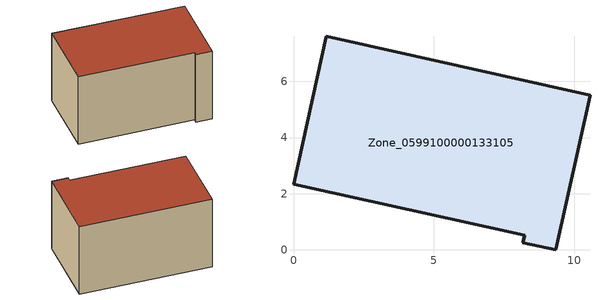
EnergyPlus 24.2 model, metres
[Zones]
Zone_0599100000133105
 floor ground (C_G): 10.56,5.51 9.34,0 8.17,0.26 8.23,0.51 0,2.34 1.16,7.61 z0
 wall outside (C_F): 9.34,0 10.56,5.51 1.16,7.61 0,2.34 8.23,0.51 8.17,0.26 9.34,0 z0:5.66
 roof outside (C_R): 8.17,0.26 9.34,0 10.56,5.51 1.16,7.61 0,2.34 8.23,0.51 z5.66
[BUILDING]
Pand.0599100000133105: North Axis=0; Terrain=City; Loads Convergence Tolerance Value=0.04; Temperature Convergence Tolerance Value=0.4; Solar Distribution=FullExterior; Maximum Number of Warmup Days=25; Minimum Number of Warmup Days=1
[Site:Location]
Rotterdam.The.Hague.AP_ZH_NLD Design_Conditions: Latitude=51.96; Longitude=4.45; Time Zone=1; Elevation=-4.5
[SITE:GROUNDTEMPERATURE:BUILDINGSURFACE]
18, 18, 18, 18, 18, 18, 18, 18, 18, 18, 18, 18
[MATERIAL] Thermal Absorptance=0.9; Solar Absorptance=0.7; Visible Absorptance=0.7
Name | Roughness | Thickness | Conductivity | Density | Specific Heat
G.TI.1975-1991 | MediumSmooth | 0.15 | 0.288461 | 540 | 1210
F.TI.1975-1991 | Rough | 0.3 | 0.230769 | 1920 | 840
R.TI.1975-1991 | MediumRough | 0.2 | 0.153846 | 1500 | 1000
[CONSTRUCTION]
C_G: G.TI.1975-1991
C_F: F.TI.1975-1991
C_R: R.TI.1975-1991
[ZONE]
Zone_0599100000133105: Type=1; Multiplier=1; Ceiling Height=Autocalculate; Volume=Autocalculate; Floor Area=autocalculate; Part of Total Floor Area=Yes
[ZONEINFILTRATION:DESIGNFLOWRATE]
Infil_Zone_0599100000133105: Zone or ZoneList or Space or SpaceList=Zone_0599100000133105; Schedule=AlwaysOn; Design Flow Rate Calculation Method=Flow/Area; Flow Rate per Floor Area=0.003; Constant Term Coefficient=1; Temperature Term Coefficient=0; Velocity Term Coefficient=0; Velocity Squared Term Coefficient=0
[HVACTEMPLATE:ZONE:IDEALLOADSAIRSYSTEM]
Zone_0599100000133105: Maximum Heating Supply Air Temperature=50; Minimum Cooling Supply Air Temperature=13; Maximum Heating Supply Air Humidity Ratio=0.0156; Minimum Cooling Supply Air Humidity Ratio=0.0077; Heating Limit=NoLimit; Cooling Limit=NoLimit; Dehumidification Control Type=ConstantSensibleHeatRatio; Cooling Sensible Heat Ratio=0.7; Dehumidification Setpoint=60; Humidification Control Type=None; Humidification Setpoint=30; Outdoor Air Method=None; Outdoor Air Flow Rate per Person=0.00944; Outdoor Air Flow Rate per Zone Floor Area=0; Outdoor Air Flow Rate per Zone=0; Demand Controlled Ventilation Type=None; Outdoor Air Economizer Type=NoEconomizer; Heat Recovery Type=None; Sensible Heat Recovery Effectiveness=0.7; Latent Heat Recovery Effectiveness=0.65
[ZONECONTROL:THERMOSTAT]
ThermostatControl_Zone_0599100000133105: Zone or ZoneList=Zone_0599100000133105; Control Type Schedule=DualSetpointControlType; Control 1=Thermostat_Zone_0599100000133105; Temperature Difference Between Cutout And Setpoint=0
[THERMOSTATSETPOINT:DUALSETPOINT]
Thermostat_Zone_0599100000133105: Heating Setpoint Temperature Schedule=HeatingSetpoint_Zone_0599100000133105; Cooling Setpoint Temperature Schedule=CoolingSetpoint_Zone_0599100000133105
[SCHEDULE:COMPACT]
HeatingSetpoint_Zone_0599100000133105: Through: 12/31, For: AllDays, Until: 24:00, 21
CoolingSetpoint_Zone_0599100000133105: Through: 12/31, For: AllDays, Until: 24:00, 24
DualSetpointControlType: Through: 12/31, For: AllDays, Until: 24:00, 4
AlwaysOn: Through: 12/31, For: AllDays, Until: 24:00, 1
